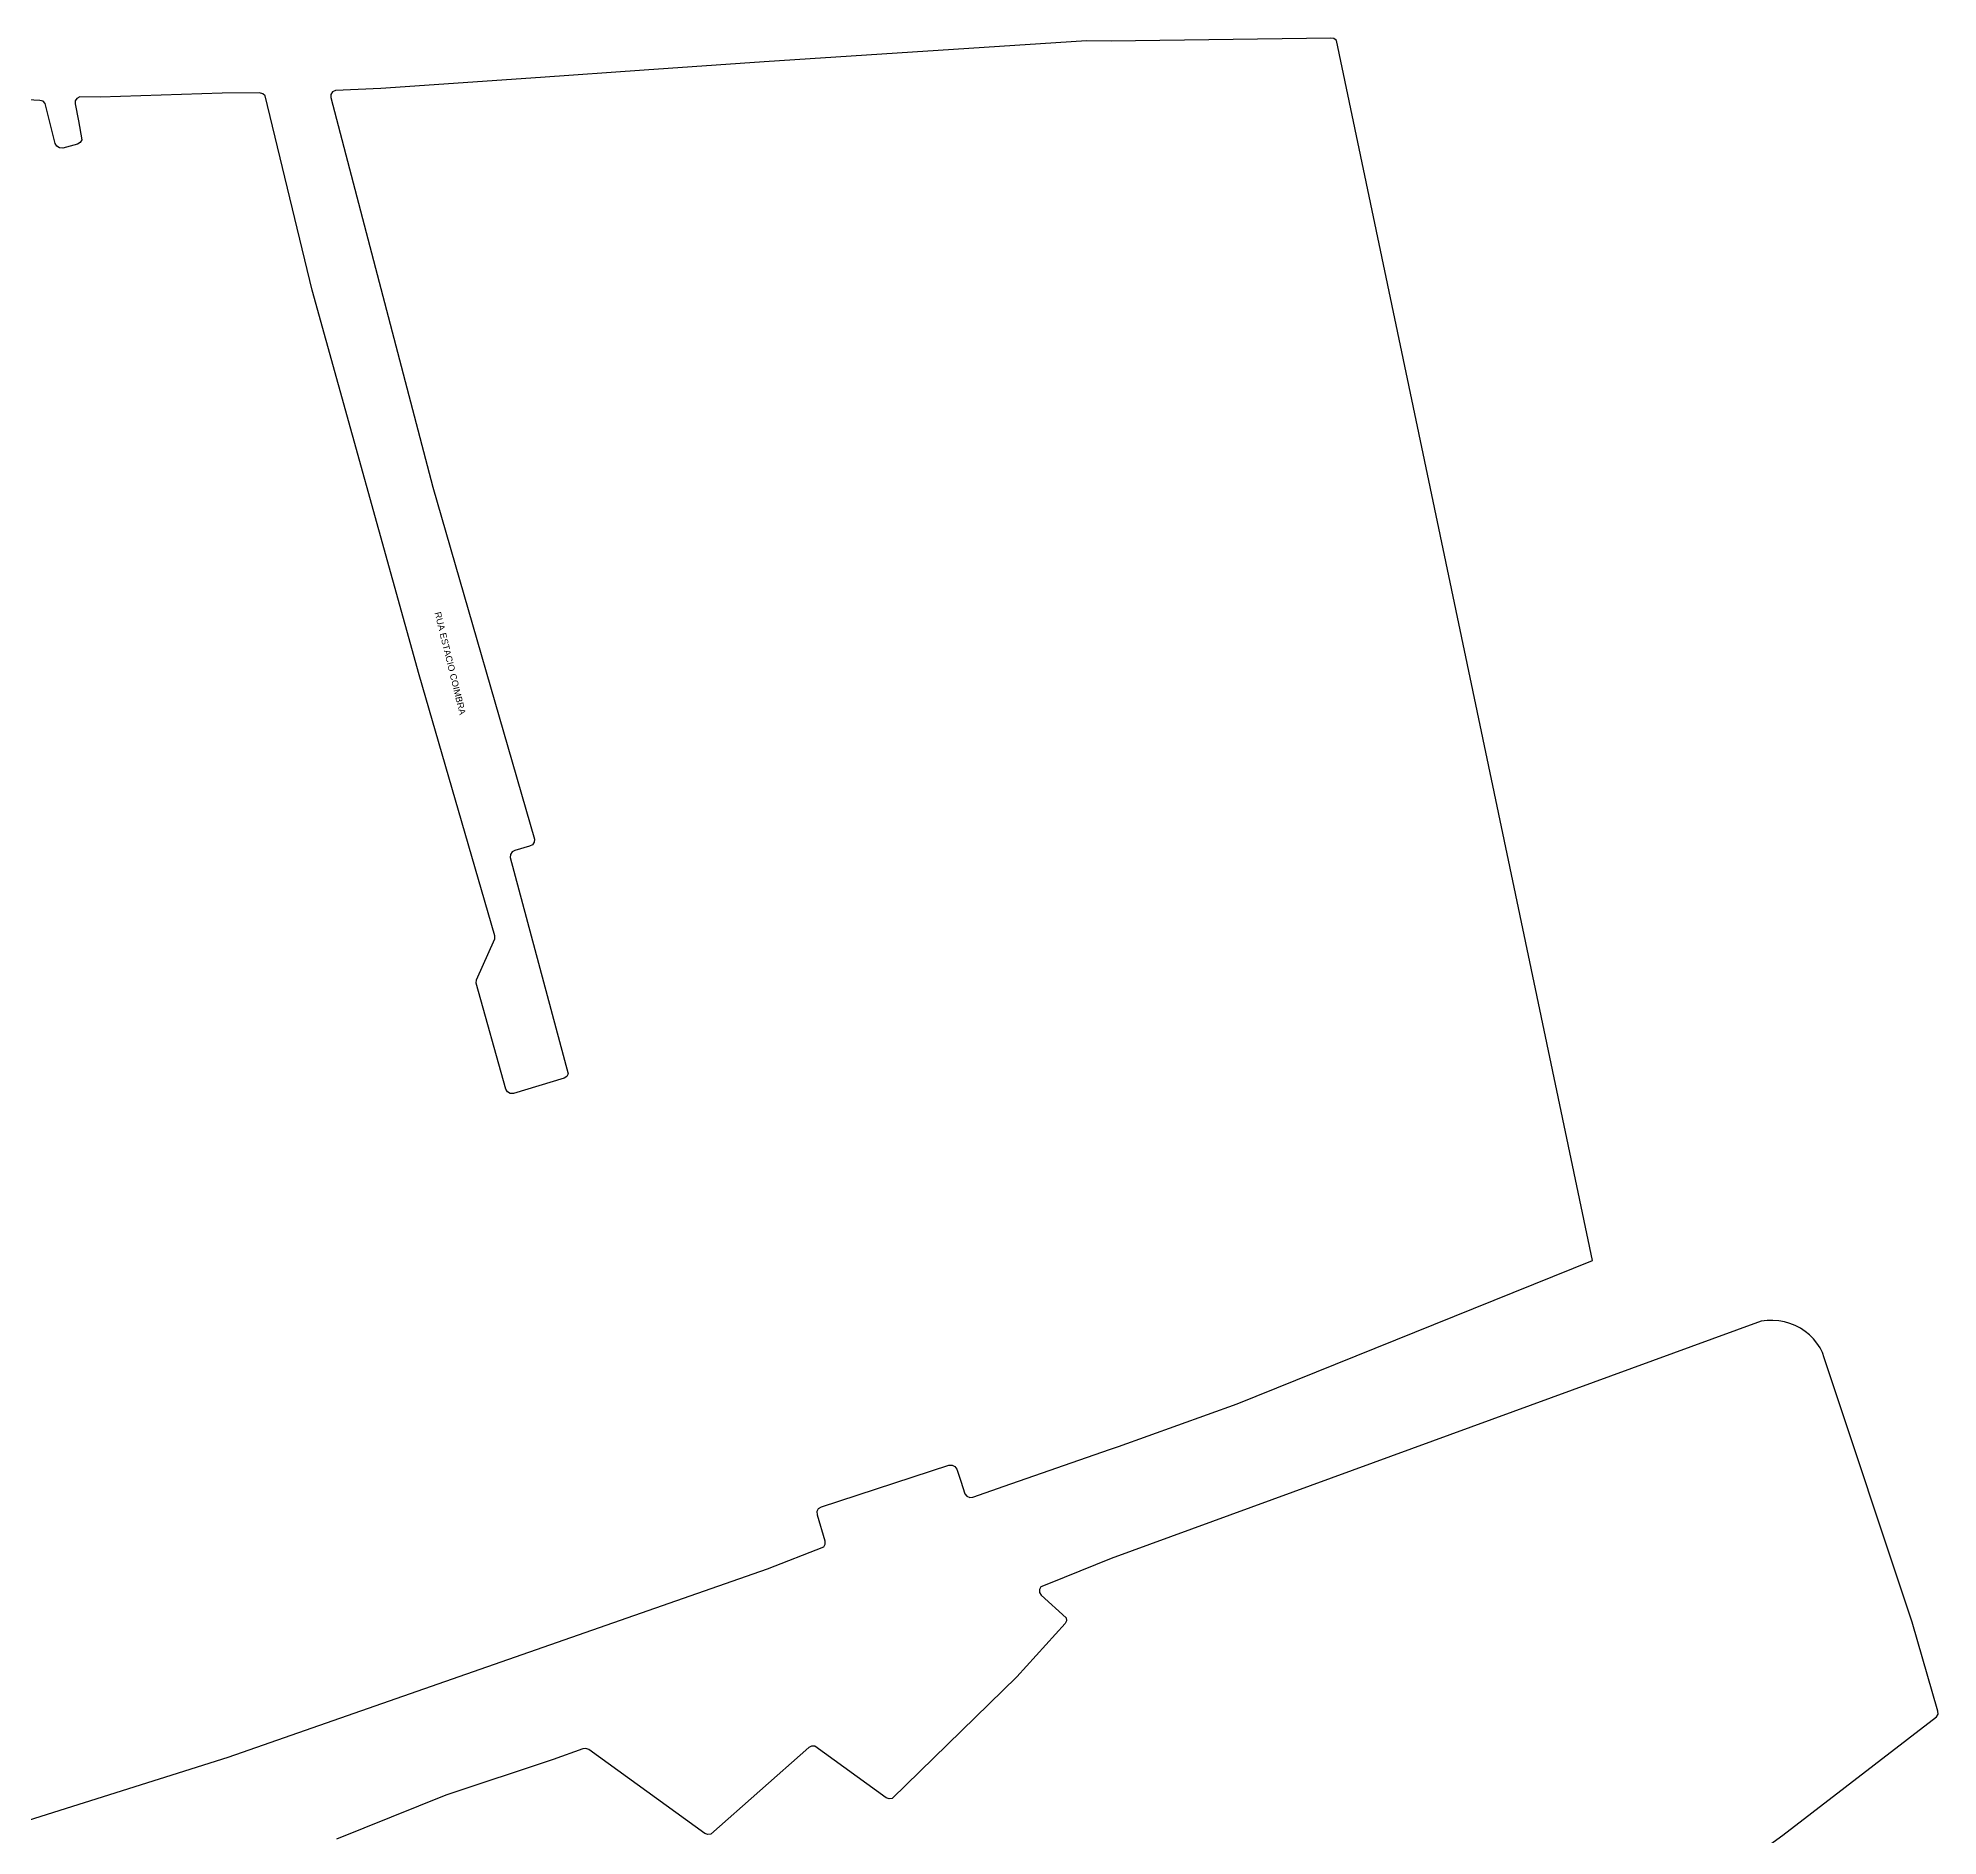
# Model space of a CAD drawing. Header units: millimetres. Extents: x 588718 to 589579, y 9715374 to 9716002.
# Drawn here: x 589258.4 to 589578.8, y 9715698.8 to 9716002 of the extents above; entities that cross this region are included whole.
import ezdxf

# ---------------------------------------------------------------- set-up
doc = ezdxf.new("R2010")
doc.units = ezdxf.units.MM
doc.layers.add('QUADRA', color=7, linetype='Continuous')
doc.layers.add('Segmento Logradouro Texto', color=238, linetype='Continuous', lineweight=0)
doc.styles.add('DIGICADE', font='arial.ttf')

msp = doc.modelspace()

# ---------------------------------------------------------------- linework, layer by layer
at = {"layer": 'QUADRA'}
for points in [[(589254.66, 9715700.79), (589290.47, 9715712.08), (589381.4, 9715743.85), (589390.89, 9715747.55), (589391.16, 9715748), (589391.14, 9715748.5), (589389.83, 9715752.87), (589389.77, 9715753.56), (589390.01, 9715754.02), (589390.49, 9715754.31), (589411.99, 9715761.33), (589412.53, 9715761.35), (589413.02, 9715761.12), (589413.34, 9715760.63), (589413.99, 9715758.61), (589414.68, 9715756.49), (589415.01, 9715756.08), (589415.51, 9715755.88), (589416.04, 9715755.93), (589421.32, 9715757.79), (589439.08, 9715763.99), (589440.6, 9715764.48), (589460.63, 9715771.65), (589520.54, 9715795.86), (589520.54, 9715795.86), (589477.35, 9716001.63), (589476.93, 9716001.96), (589476.39, 9716002.04), (589439.35, 9716001.51), (589435.19, 9716001.56), (589380.82, 9715998), (589360.6, 9715996.61), (589343.13, 9715995.4), (589316.2, 9715993.55), (589308.56, 9715993.18), (589308.08, 9715992.94), (589307.79, 9715992.5), (589307.78, 9715991.99), (589324.99, 9715926.28), (589342.12, 9715866.9), (589342.08, 9715866.39), (589341.77, 9715865.98), (589341.27, 9715865.75), (589338.8, 9715865.02), (589338.33, 9715864.77), (589338.05, 9715864.33), (589338.04, 9715863.82), (589347.82, 9715827.34), (589347.57, 9715826.89), (589347.11, 9715826.61), (589338.57, 9715824.02), (589338.02, 9715824.03), (589337.55, 9715824.29), (589337.28, 9715824.73), (589332.28, 9715842.65), (589332.35, 9715843.17), (589335.42, 9715850.09), (589335.42, 9715850.6), (589322.69, 9715894.64), (589304.61, 9715959.5), (589296.68, 9715992.29), (589296.3, 9715992.64), (589295.76, 9715992.77), (589289.45, 9715992.71), (589268.88, 9715992.06), (589265.45, 9715992.1), (589264.96, 9715991.86), (589264.67, 9715991.43), (589264.65, 9715990.92), (589265.21, 9715988.09), (589265.77, 9715984.84), (589265.5, 9715984.39), (589265.03, 9715984.13), (589262.55, 9715983.48), (589262, 9715983.5), (589261.54, 9715983.79), (589261.3, 9715984.24), (589260.61, 9715986.96), (589259.62, 9715991), (589259.24, 9715991.37), (589258.72, 9715991.52), (589255.64, 9715991.64)], [(589254.66, 9715700.79), (589290.47, 9715712.08), (589381.4, 9715743.85), (589390.89, 9715747.55), (589391.16, 9715748), (589391.14, 9715748.5), (589389.83, 9715752.87), (589389.77, 9715753.56), (589390.01, 9715754.02), (589390.49, 9715754.31), (589411.99, 9715761.33), (589412.53, 9715761.35), (589413.02, 9715761.12), (589413.34, 9715760.63), (589413.99, 9715758.61), (589414.68, 9715756.49), (589415.01, 9715756.08), (589415.51, 9715755.88), (589416.04, 9715755.93), (589421.32, 9715757.79), (589439.08, 9715763.99), (589440.6, 9715764.48), (589460.63, 9715771.65), (589520.54, 9715795.86), (589520.54, 9715795.86), (589477.35, 9716001.63), (589476.93, 9716001.96), (589476.39, 9716002.04), (589439.35, 9716001.51), (589435.19, 9716001.56), (589380.82, 9715998), (589360.6, 9715996.61), (589343.13, 9715995.4), (589316.2, 9715993.55), (589308.56, 9715993.18), (589308.08, 9715992.94), (589307.79, 9715992.5), (589307.78, 9715991.99), (589324.99, 9715926.28), (589342.12, 9715866.9), (589342.08, 9715866.39), (589341.77, 9715865.98), (589341.27, 9715865.75), (589338.8, 9715865.02), (589338.33, 9715864.77), (589338.05, 9715864.33), (589338.04, 9715863.82), (589347.82, 9715827.34), (589347.57, 9715826.89), (589347.11, 9715826.61), (589338.57, 9715824.02), (589338.02, 9715824.03), (589337.55, 9715824.29), (589337.28, 9715824.73), (589332.28, 9715842.65), (589332.35, 9715843.17), (589335.42, 9715850.09), (589335.42, 9715850.6), (589322.69, 9715894.64), (589304.61, 9715959.5), (589296.68, 9715992.29), (589296.3, 9715992.64), (589295.76, 9715992.77), (589289.45, 9715992.71), (589268.88, 9715992.06), (589265.45, 9715992.1), (589264.96, 9715991.86), (589264.67, 9715991.43), (589264.65, 9715990.92), (589265.21, 9715988.09), (589265.77, 9715984.84), (589265.5, 9715984.39), (589265.03, 9715984.13), (589262.55, 9715983.48), (589262, 9715983.5), (589261.54, 9715983.79), (589261.3, 9715984.24), (589260.61, 9715986.96), (589259.62, 9715991), (589259.24, 9715991.37), (589258.72, 9715991.52), (589255.64, 9715991.64)], [(589526.05, 9715679.66), (589552.63, 9715698.9), (589578.52, 9715718.89), (589578.8, 9715719.33), (589578.79, 9715719.84), (589574.44, 9715734.83), (589559.62, 9715779.45), (589559.31, 9715780.31), (589558.9, 9715781.13), (589558.39, 9715781.91), (589557.81, 9715782.64), (589557.13, 9715783.3), (589556.39, 9715783.9), (589555.59, 9715784.43), (589554.73, 9715784.87), (589553.83, 9715785.23), (589552.89, 9715785.49), (589551.93, 9715785.67), (589550.96, 9715785.75), (589549.97, 9715785.74), (589549, 9715785.63), (589540.64, 9715782.59), (589439.37, 9715745.61), (589428.8, 9715741.32), (589427.52, 9715740.79), (589427.26, 9715740.34), (589427.28, 9715739.83), (589427.56, 9715739.4), (589431.8, 9715735.57), (589431.85, 9715735.06), (589431.61, 9715734.6), (589423.43, 9715725.6), (589402.45, 9715705.09), (589401.91, 9715705.03), (589401.41, 9715705.24), (589389.4, 9715713.95), (589388.84, 9715713.96), (589388.36, 9715713.71), (589371.88, 9715699.07), (589371.34, 9715699.02), (589370.83, 9715699.21), (589351.29, 9715713.35), (589350.8, 9715713.54), (589350.26, 9715713.48), (589345.29, 9715711.71), (589327.18, 9715705.66), (589308.72, 9715698.22)], [(589526.05, 9715679.66), (589552.63, 9715698.9), (589578.52, 9715718.89), (589578.8, 9715719.33), (589578.79, 9715719.84), (589574.44, 9715734.83), (589559.62, 9715779.45), (589559.31, 9715780.31), (589558.9, 9715781.13), (589558.39, 9715781.91), (589557.81, 9715782.64), (589557.13, 9715783.3), (589556.39, 9715783.9), (589555.59, 9715784.43), (589554.73, 9715784.87), (589553.83, 9715785.23), (589552.89, 9715785.49), (589551.93, 9715785.67), (589550.96, 9715785.75), (589549.97, 9715785.74), (589549, 9715785.63), (589540.64, 9715782.59), (589439.37, 9715745.61), (589428.8, 9715741.32), (589427.52, 9715740.79), (589427.26, 9715740.34), (589427.28, 9715739.83), (589427.56, 9715739.4), (589431.8, 9715735.57), (589431.85, 9715735.06), (589431.61, 9715734.6), (589423.43, 9715725.6), (589402.45, 9715705.09), (589401.91, 9715705.03), (589401.41, 9715705.24), (589389.4, 9715713.95), (589388.84, 9715713.96), (589388.36, 9715713.71), (589371.88, 9715699.07), (589371.34, 9715699.02), (589370.83, 9715699.21), (589351.29, 9715713.35), (589350.8, 9715713.54), (589350.26, 9715713.48), (589345.29, 9715711.71), (589327.18, 9715705.66), (589308.72, 9715698.22)]]:
    msp.add_lwpolyline(points, dxfattribs=at)

# ---------------------------------------------------------------- texts
at = {"layer": 'Segmento Logradouro Texto', "color": 5, "linetype": 'Continuous', "insert": (589326.31, 9715905.36), "char_height": 1.0878, "width": 18.1228, "attachment_point": 1, "rotation": 283.7895, "style": 'DIGICADE'}
msp.add_mtext('\\fArial|b0|i0|c0|p34;\\W1.0000000000;\\T1.0000000000;\\o\\lRUA ESTACIO COIMBRA', dxfattribs=at)

doc.saveas('drawing.dxf')
